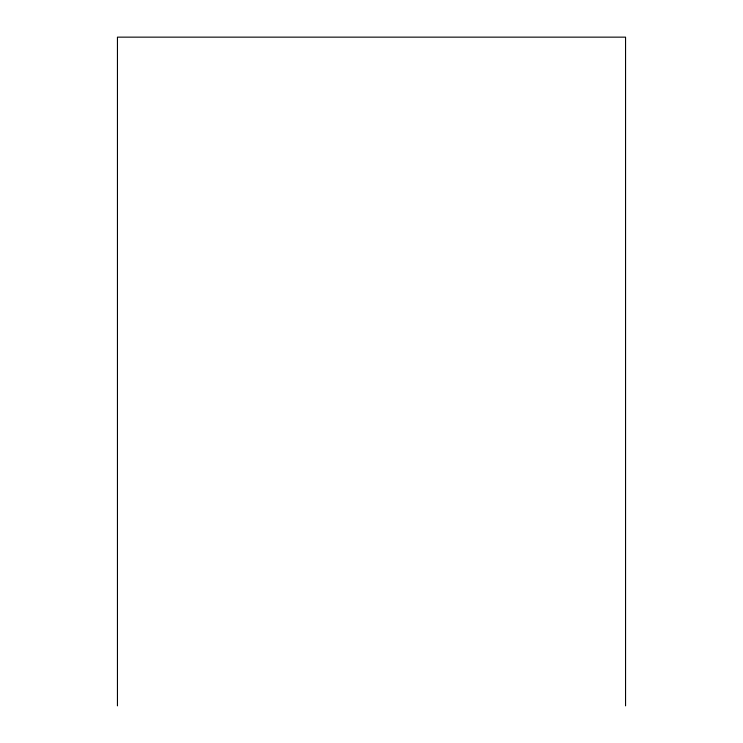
<?xml version="1.0" encoding="UTF-8"?>
<svg xmlns="http://www.w3.org/2000/svg" width="743" height="743" viewBox="0 0 743 743"><rect width="100%" height="100%" fill="white"/><g stroke="black" fill="none" stroke-linecap="round" stroke-linejoin="round"><path stroke-width="1.11" d="M625.55 705.85L625.55 37.15L117.45 37.15L117.45 705.85"/></g></svg>
